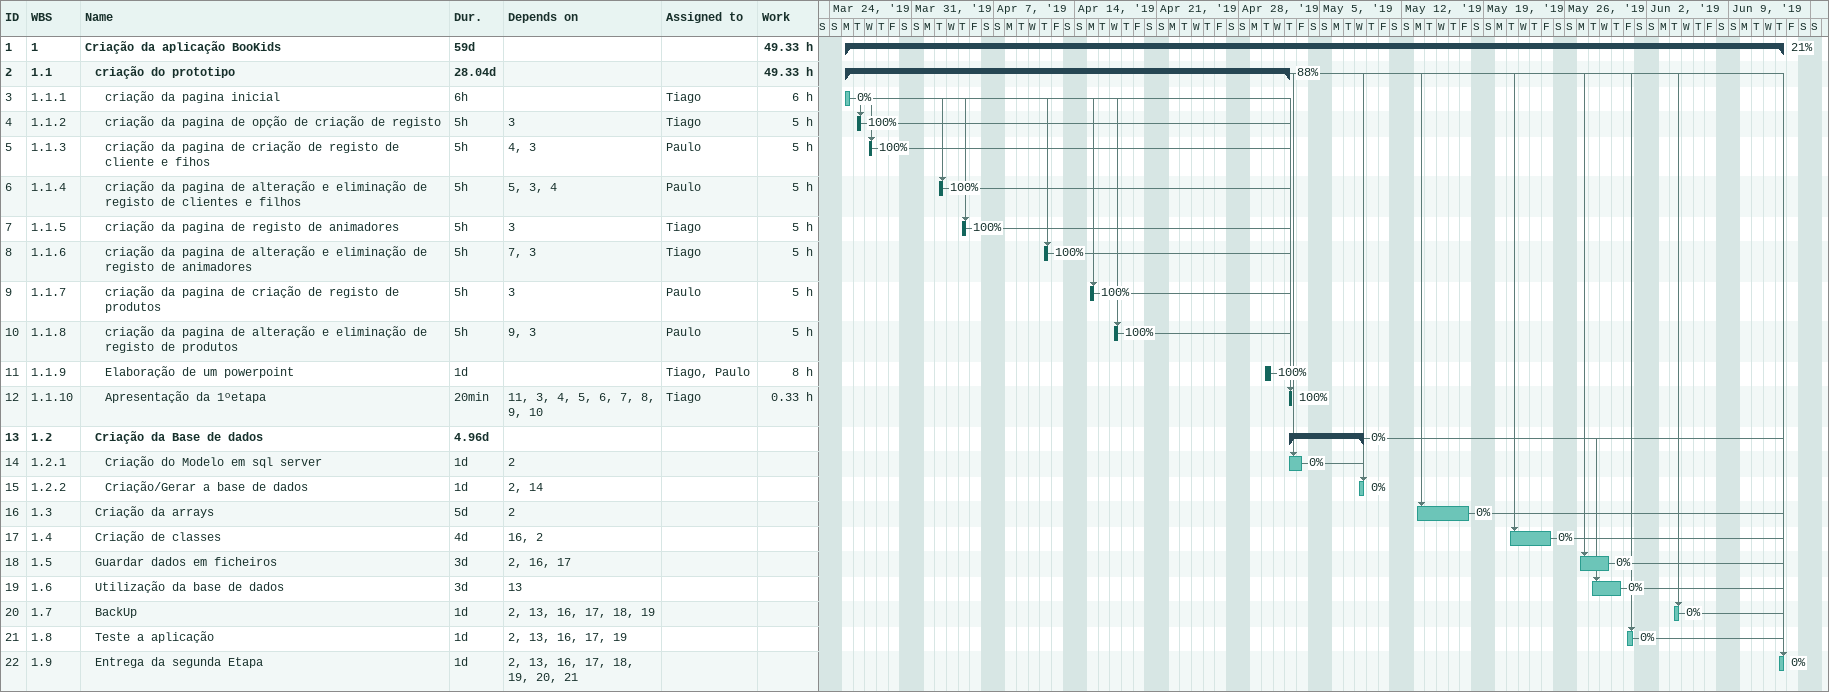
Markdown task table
| ID | WBS | Task | Duration | Start | Finish | Predecessors | Resources | % complete | Work (h) |
|---|---|---|---|---|---|---|---|---|---|
| 1 | 1 | **Criação da aplicação BooKids** | 59d | 2019-03-25 | 2019-06-13 |  |  | 21 | 49.33 |
| 2 | 1.1 | **criação do prototipo** | 28.04d | 2019-03-25 | 2019-05-02 |  |  | 88 | 49.33 |
| 3 | 1.1.1 | criação da pagina inicial | 6h | 2019-03-25 | 2019-03-25 |  | Tiago | 0 | 6 |
| 4 | 1.1.2 | criação da pagina de opção de criação de registo | 5h | 2019-03-26 | 2019-03-26 | 3 | Tiago | 100 | 5 |
| 5 | 1.1.3 | criação da pagina de criação de registo de cliente e fihos | 5h | 2019-03-27 | 2019-03-27 | 4, 3 | Paulo | 100 | 5 |
| 6 | 1.1.4 | criação da pagina de alteração e eliminação de registo de clientes e filhos | 5h | 2019-04-02 | 2019-04-02 | 5, 3, 4 | Paulo | 100 | 5 |
| 7 | 1.1.5 | criação da pagina de registo de animadores | 5h | 2019-04-04 | 2019-04-04 | 3 | Tiago | 100 | 5 |
| 8 | 1.1.6 | criação da pagina de alteração e eliminação de registo de animadores | 5h | 2019-04-11 | 2019-04-11 | 7, 3 | Tiago | 100 | 5 |
| 9 | 1.1.7 | criação da pagina de criação de registo de produtos | 5h | 2019-04-15 | 2019-04-15 | 3 | Paulo | 100 | 5 |
| 10 | 1.1.8 | criação da pagina de alteração e eliminação de registo de produtos | 5h | 2019-04-17 | 2019-04-17 | 9, 3 | Paulo | 100 | 5 |
| 11 | 1.1.9 | Elaboração de um powerpoint | 1d | 2019-04-30 | 2019-04-30 |  | Tiago, Paulo | 100 | 8 |
| 12 | 1.1.10 | Apresentação da 1ºetapa | 20min | 2019-05-02 | 2019-05-02 | 11, 3, 4, 5, 6, 7, 8, 9, 10 | Tiago | 100 | 0.33 |
| 13 | 1.2 | **Criação da Base de dados** | 4.96d | 2019-05-02 | 2019-05-08 |  |  | 0 |  |
| 14 | 1.2.1 | Criação do Modelo em sql server | 1d | 2019-05-02 | 2019-05-03 | 2 |  | 0 |  |
| 15 | 1.2.2 | Criação/Gerar a base de dados | 1d | 2019-05-08 | 2019-05-08 | 2, 14 |  | 0 |  |
| 16 | 1.3 | Criação da arrays | 5d | 2019-05-13 | 2019-05-17 | 2 |  | 0 |  |
| 17 | 1.4 | Criação de classes | 4d | 2019-05-21 | 2019-05-24 | 16, 2 |  | 0 |  |
| 18 | 1.5 | Guardar dados em ficheiros | 3d | 2019-05-27 | 2019-05-29 | 2, 16, 17 |  | 0 |  |
| 19 | 1.6 | Utilização da base de dados | 3d | 2019-05-28 | 2019-05-30 | 13 |  | 0 |  |
| 20 | 1.7 | BackUp | 1d | 2019-06-04 | 2019-06-04 | 2, 13, 16, 17, 18, 19 |  | 0 |  |
| 21 | 1.8 | Teste a aplicação | 1d | 2019-05-31 | 2019-05-31 | 2, 13, 16, 17, 19 |  | 0 |  |
| 22 | 1.9 | Entrega da segunda Etapa | 1d | 2019-06-13 | 2019-06-13 | 2, 13, 16, 17, 18, 19, 20, 21 |  | 0 |  |
